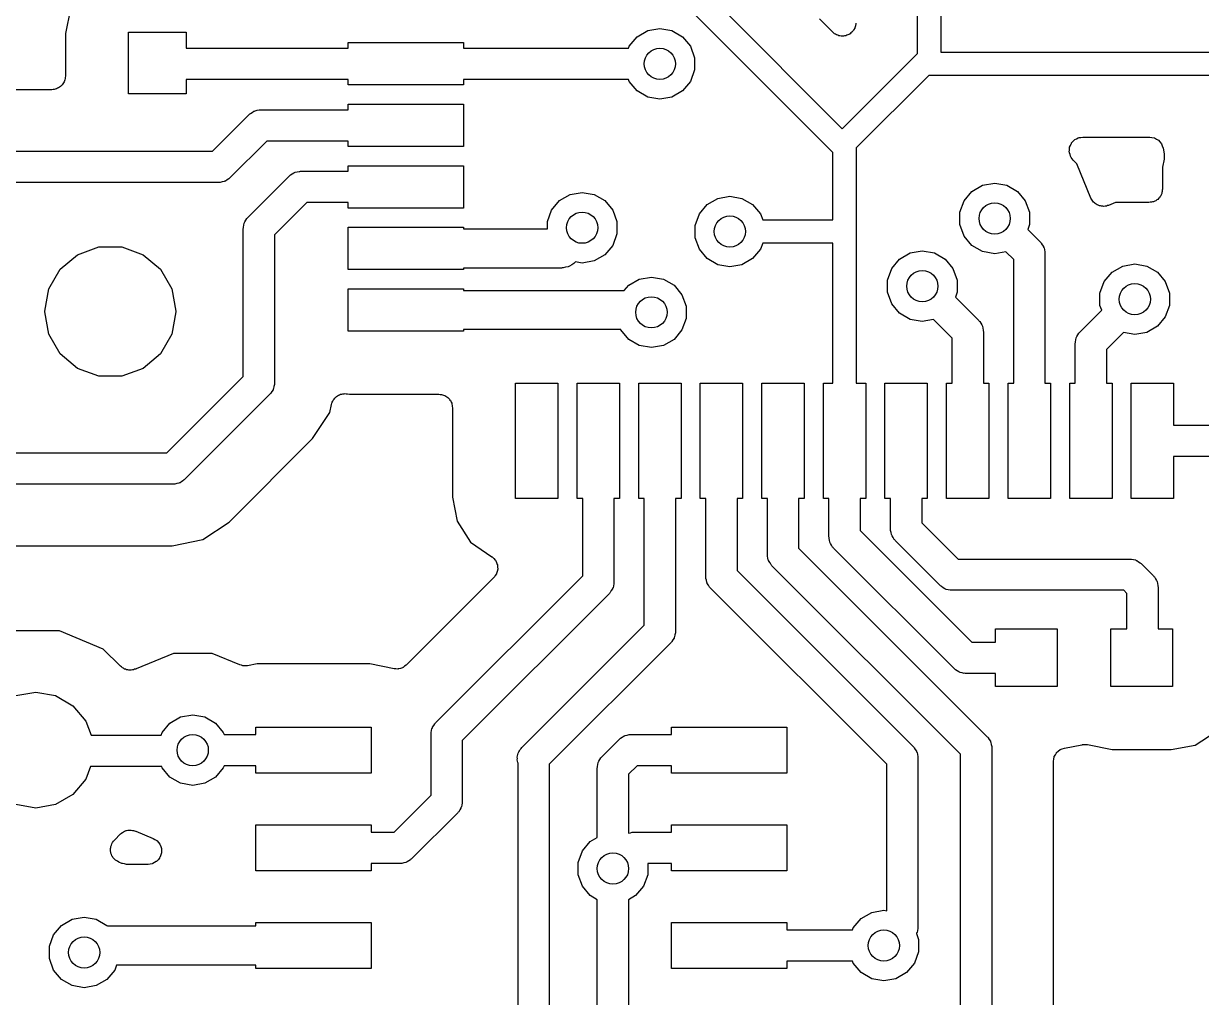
# Model space of a CAD drawing. Extents: x 91.8 to 190.7, y -114.3 to -59.5.
# Drawn here: x 127.39 to 142.7, y -103.25 to -90.6 of the extents above; entities that cross this region are included whole.
import ezdxf

# ---------------------------------------------------------------- set-up
doc = ezdxf.new("R2010")
doc.units = 0
doc.header["$MEASUREMENT"] = 0
doc.layers.add('BLACK', color=7, linetype='CONTINUOUS')

msp = doc.modelspace()

# ---------------------------------------------------------------- linework, layer by layer
at = {"layer": 'Black'}
for p, q in [((139.008, -90.9869), (139.008, -89.5031)), ((139.312, -89.44), (139.312, -90.9676)), ((128.001, -90.407), (127.936, -90.7276)), ((136.451, -90.385), (138.03, -91.9645)), ((137.908, -92.2731), (136.107, -90.4724)), ((137.906, -90.709), (137.734, -90.537)), ((138.207, -90.5981), (138.201, -90.6202)), ((138.206, -90.5904), (138.207, -90.5981)), ((127.936, -90.7276), (127.936, -91.2813)), ((128.755, -91.51), (128.755, -90.71)), ((128.755, -90.71), (129.505, -90.71)), ((129.505, -90.71), (129.505, -90.9168)), ((135.365, -90.7684), (135.503, -90.6887)), ((135.503, -90.6887), (135.66, -90.6611)), ((135.66, -90.6611), (135.817, -90.6887)), ((135.817, -90.6887), (135.955, -90.7684)), ((137.918, -90.7178), (137.906, -90.709)), ((137.929, -90.7287), (137.918, -90.7178)), ((137.943, -90.7352), (137.929, -90.7287)), ((137.956, -90.744), (137.943, -90.7352)), ((137.971, -90.7479), (137.956, -90.744)), ((137.985, -90.7544), (137.971, -90.7479)), ((138.089, -90.7479), (138.075, -90.7544)), ((138.104, -90.744), (138.089, -90.7479)), ((138.114, -90.7368), (138.104, -90.744)), ((138.12, -90.7348), (138.114, -90.7368)), ((138.123, -90.7324), (138.12, -90.7348)), ((138.131, -90.7287), (138.123, -90.7324)), ((138.142, -90.7178), (138.131, -90.7287)), ((138.154, -90.709), (138.142, -90.7178)), ((138.156, -90.7069), (138.154, -90.709)), ((138.161, -90.7006), (138.156, -90.7069)), ((138.167, -90.6956), (138.161, -90.7006)), ((138.17, -90.6889), (138.167, -90.6956)), ((138.174, -90.6856), (138.17, -90.6889)), ((138.179, -90.6743), (138.174, -90.6856)), ((138.191, -90.657), (138.179, -90.6743)), ((138.193, -90.6495), (138.191, -90.657)), ((138.197, -90.6428), (138.193, -90.6495)), ((138.199, -90.6314), (138.197, -90.6428)), ((138.2, -90.6303), (138.199, -90.6314)), ((138.201, -90.6202), (138.2, -90.627)), ((138.2, -90.627), (138.2, -90.6303)), ((131.61, -90.9168), (131.61, -90.845)), ((131.61, -90.845), (133.11, -90.845)), ((133.11, -90.845), (133.11, -90.9168)), ((135.253, -90.9168), (135.263, -90.8905)), ((135.263, -90.8905), (135.365, -90.7684)), ((135.955, -90.7684), (136.057, -90.8905)), ((136.057, -90.8905), (136.112, -91.0403)), ((138, -90.7558), (137.985, -90.7544)), ((138.015, -90.7597), (138, -90.7558)), ((138.03, -90.7584), (138.015, -90.7597)), ((138.045, -90.7597), (138.03, -90.7584)), ((138.06, -90.7558), (138.045, -90.7597)), ((138.062, -90.7556), (138.06, -90.7558)), ((138.063, -90.7556), (138.062, -90.7556)), ((138.075, -90.7544), (138.063, -90.7555)), ((138.063, -90.7555), (138.063, -90.7556)), ((129.505, -90.9168), (131.61, -90.9168)), ((133.11, -90.9168), (135.253, -90.9168)), ((136.112, -91.0403), (136.112, -91.1997)), ((138.03, -91.9645), (139.008, -90.9869)), ((139.312, -90.9676), (143.01, -90.9676)), ((136.112, -91.1997), (136.057, -91.3495)), ((127.918, -91.3546), (127.912, -91.3691)), ((127.925, -91.3413), (127.918, -91.3546)), ((127.928, -91.3262), (127.925, -91.3413)), ((127.933, -91.3118), (127.928, -91.3262)), ((127.936, -91.2813), (127.933, -91.2964)), ((127.933, -91.2964), (127.933, -91.3118)), ((131.61, -91.3232), (129.505, -91.3232)), ((129.505, -91.3232), (129.505, -91.51)), ((131.61, -91.395), (131.61, -91.3232)), ((135.253, -91.3232), (133.11, -91.3232)), ((133.11, -91.3232), (133.11, -91.395)), ((135.263, -91.3495), (135.253, -91.3232)), ((135.365, -91.4716), (135.263, -91.3495)), ((136.057, -91.3495), (135.955, -91.4716)), ((139.154, -91.2714), (138.212, -92.2131)), ((139.16, -91.2724), (139.154, -91.2714)), ((143.01, -91.2724), (139.16, -91.2724)), ((127.76, -91.4568), (125.987, -91.4568)), ((127.776, -91.4541), (127.76, -91.4568)), ((127.791, -91.4541), (127.776, -91.4541)), ((127.805, -91.4489), (127.791, -91.4541)), ((127.82, -91.4462), (127.805, -91.4489)), ((127.834, -91.4385), (127.82, -91.4462)), ((127.848, -91.4333), (127.834, -91.4385)), ((127.86, -91.4234), (127.848, -91.4333)), ((127.873, -91.4157), (127.86, -91.4234)), ((127.883, -91.404), (127.873, -91.4157)), ((127.895, -91.3941), (127.883, -91.404)), ((127.903, -91.3808), (127.895, -91.3941)), ((127.912, -91.3691), (127.903, -91.3808)), ((129.505, -91.51), (128.755, -91.51)), ((133.11, -91.395), (131.61, -91.395)), ((135.503, -91.5513), (135.365, -91.4716)), ((135.955, -91.4716), (135.817, -91.5513)), ((131.61, -91.7168), (131.61, -91.645)), ((131.61, -91.645), (133.11, -91.645)), ((133.11, -91.645), (133.11, -92.195)), ((135.66, -91.5789), (135.503, -91.5513)), ((135.817, -91.5513), (135.66, -91.5789)), ((129.846, -92.2568), (130.326, -91.7763)), ((130.326, -91.7763), (130.334, -91.7712)), ((130.334, -91.7712), (130.339, -91.7643)), ((130.339, -91.7643), (130.362, -91.7511)), ((130.362, -91.7511), (130.384, -91.7358)), ((130.384, -91.7358), (130.393, -91.7335)), ((130.393, -91.7335), (130.401, -91.7291)), ((130.401, -91.7291), (130.427, -91.7244)), ((130.427, -91.7244), (130.452, -91.7176)), ((130.452, -91.7176), (130.461, -91.7184)), ((130.461, -91.7184), (130.47, -91.7168)), ((130.47, -91.7168), (131.61, -91.7168)), ((130.554, -92.1232), (130.074, -92.6037)), ((131.61, -92.1232), (130.554, -92.1232)), ((131.61, -92.195), (131.61, -92.1232)), ((141.026, -92.131), (141.041, -92.1135)), ((141.041, -92.1135), (141.048, -92.1096)), ((141.048, -92.1096), (141.053, -92.1041)), ((141.053, -92.1041), (141.074, -92.0944)), ((141.074, -92.0944), (141.094, -92.083)), ((141.094, -92.083), (141.101, -92.0816)), ((141.101, -92.0816), (141.109, -92.0783)), ((141.109, -92.0783), (141.131, -92.0764)), ((141.131, -92.0764), (141.154, -92.0724)), ((141.154, -92.0724), (142.025, -92.0724)), ((142.025, -92.0724), (142.054, -92.0775)), ((142.054, -92.0775), (142.083, -92.0823)), ((142.083, -92.0823), (142.084, -92.0828)), ((142.084, -92.0828), (142.085, -92.083)), ((142.085, -92.083), (142.111, -92.0977)), ((142.111, -92.0977), (142.137, -92.1122)), ((142.137, -92.1122), (142.137, -92.1129)), ((142.137, -92.1129), (142.138, -92.1135)), ((142.138, -92.1135), (142.157, -92.136)), ((124.14, -92.2568), (129.846, -92.2568)), ((133.11, -92.195), (131.61, -92.195)), ((137.908, -93.1476), (137.908, -92.2731)), ((138.212, -92.2131), (138.212, -93.3)), ((140.979, -92.263), (140.981, -92.2403)), ((140.981, -92.2706), (140.979, -92.263)), ((140.981, -92.2174), (140.984, -92.2101)), ((140.981, -92.2403), (140.981, -92.2174)), ((140.981, -92.2784), (140.981, -92.2706)), ((140.989, -92.2999), (140.981, -92.2784)), ((140.984, -92.2023), (140.994, -92.1816)), ((140.984, -92.2101), (140.984, -92.2023)), ((140.994, -92.1816), (141.002, -92.1602)), ((141.002, -92.1602), (141.007, -92.1542)), ((141.007, -92.1542), (141.01, -92.1471)), ((141.01, -92.1471), (141.026, -92.131)), ((142.157, -92.136), (142.176, -92.1584)), ((142.176, -92.1584), (142.177, -92.1594)), ((142.177, -92.1594), (142.177, -92.1602)), ((142.177, -92.1602), (142.187, -92.1879)), ((142.187, -92.1879), (142.198, -92.2154)), ((142.198, -92.2154), (142.212, -92.2921)), ((140.995, -92.3219), (140.989, -92.2999)), ((140.999, -92.3283), (140.995, -92.3219)), ((141.002, -92.3357), (140.999, -92.3283)), ((141.017, -92.3532), (141.002, -92.3357)), ((141.03, -92.3719), (141.017, -92.3532)), ((141.076, -92.4188), (141.03, -92.3719)), ((141.261, -92.865), (141.076, -92.4188)), ((142.212, -92.3594), (142.191, -92.4626)), ((142.212, -92.2921), (142.212, -92.2954)), ((142.212, -92.2954), (142.213, -92.2985)), ((142.213, -92.3531), (142.212, -92.3562)), ((142.212, -92.3562), (142.212, -92.3594)), ((142.213, -92.2985), (142.213, -92.3258)), ((142.213, -92.3258), (142.213, -92.3531)), ((130.306, -93.1163), (130.846, -92.5763)), ((130.846, -92.5763), (130.854, -92.5712)), ((130.854, -92.5712), (130.859, -92.5643)), ((130.859, -92.5643), (130.882, -92.5511)), ((130.882, -92.5511), (130.904, -92.5358)), ((130.904, -92.5358), (130.913, -92.5335)), ((130.913, -92.5335), (130.921, -92.5291)), ((130.921, -92.5291), (130.947, -92.5244)), ((130.947, -92.5244), (130.972, -92.5176)), ((130.972, -92.5176), (130.981, -92.5184)), ((130.981, -92.5184), (130.99, -92.5168)), ((130.99, -92.5168), (131.61, -92.5168)), ((131.61, -92.5168), (131.61, -92.445)), ((131.61, -92.445), (133.11, -92.445)), ((133.11, -92.445), (133.11, -92.995)), ((142.191, -92.4626), (142.191, -92.7475)), ((129.93, -92.6632), (124.224, -92.6632)), ((129.939, -92.6616), (129.93, -92.6632)), ((129.948, -92.6624), (129.939, -92.6616)), ((129.973, -92.6556), (129.948, -92.6624)), ((129.999, -92.6509), (129.973, -92.6556)), ((130.007, -92.6465), (129.999, -92.6509)), ((130.016, -92.6442), (130.007, -92.6465)), ((130.038, -92.6289), (130.016, -92.6442)), ((130.061, -92.6157), (130.038, -92.6289)), ((130.066, -92.6088), (130.061, -92.6157)), ((130.074, -92.6037), (130.066, -92.6088)), ((139.715, -92.7784), (139.853, -92.6987)), ((139.853, -92.6987), (140.01, -92.6711)), ((140.01, -92.6711), (140.167, -92.6987)), ((140.167, -92.6987), (140.305, -92.7784)), ((134.355, -92.8984), (134.493, -92.8187)), ((134.493, -92.8187), (134.65, -92.7911)), ((134.65, -92.7911), (134.807, -92.8187)), ((134.807, -92.8187), (134.945, -92.8984)), ((136.275, -92.9484), (136.413, -92.8687)), ((136.413, -92.8687), (136.57, -92.8411)), ((136.57, -92.8411), (136.727, -92.8687)), ((136.727, -92.8687), (136.865, -92.9484)), ((139.613, -92.9005), (139.715, -92.7784)), ((140.305, -92.7784), (140.407, -92.9005)), ((141.269, -92.878), (141.261, -92.865)), ((141.275, -92.8922), (141.269, -92.878)), ((141.285, -92.9035), (141.275, -92.8922)), ((142.115, -92.8896), (142.103, -92.8994)), ((142.128, -92.882), (142.115, -92.8896)), ((142.138, -92.8702), (142.128, -92.882)), ((142.15, -92.8603), (142.138, -92.8702)), ((142.157, -92.847), (142.15, -92.8603)), ((142.167, -92.8353), (142.157, -92.847)), ((142.173, -92.8209), (142.167, -92.8353)), ((142.18, -92.8075), (142.173, -92.8209)), ((142.183, -92.7924), (142.18, -92.8075)), ((142.188, -92.7781), (142.183, -92.7924)), ((142.191, -92.7475), (142.188, -92.7627)), ((142.188, -92.7627), (142.188, -92.7781)), ((131.074, -92.9232), (130.653, -93.3442)), ((131.61, -92.9232), (131.074, -92.9232)), ((131.61, -92.995), (131.61, -92.9232)), ((133.11, -92.995), (131.61, -92.995)), ((134.198, -93.1703), (134.253, -93.0205)), ((134.253, -93.0205), (134.355, -92.8984)), ((134.945, -92.8984), (135.047, -93.0205)), ((135.047, -93.0205), (135.102, -93.1703)), ((136.173, -93.0705), (136.275, -92.9484)), ((136.865, -92.9484), (136.967, -93.0705)), ((139.558, -93.0503), (139.613, -92.9005)), ((140.407, -92.9005), (140.462, -93.0503)), ((141.294, -92.9164), (141.285, -92.9035)), ((141.306, -92.9258), (141.294, -92.9164)), ((141.316, -92.9371), (141.306, -92.9258)), ((141.33, -92.9442), (141.316, -92.9371)), ((141.342, -92.9536), (141.33, -92.9442)), ((141.356, -92.9582), (141.342, -92.9536)), ((141.37, -92.9653), (141.356, -92.9582)), ((141.385, -92.9673), (141.37, -92.9653)), ((141.4, -92.972), (141.385, -92.9673)), ((141.415, -92.9713), (141.4, -92.972)), ((141.43, -92.9733), (141.415, -92.9713)), ((141.445, -92.97), (141.43, -92.9733)), ((141.461, -92.9694), (141.445, -92.97)), ((141.475, -92.9635), (141.461, -92.9694)), ((141.49, -92.9602), (141.475, -92.9635)), ((141.581, -92.9226), (141.49, -92.9602)), ((142.015, -92.923), (141.581, -92.9226)), ((142.03, -92.9203), (142.015, -92.923)), ((142.046, -92.9203), (142.03, -92.9203)), ((142.06, -92.9151), (142.046, -92.9203)), ((142.075, -92.9124), (142.06, -92.9151)), ((142.089, -92.9047), (142.075, -92.9124)), ((142.103, -92.8994), (142.089, -92.9047)), ((130.254, -93.2167), (130.259, -93.1905)), ((130.259, -93.1905), (130.264, -93.1828)), ((130.264, -93.1828), (130.266, -93.1741)), ((130.266, -93.1741), (130.281, -93.1524)), ((130.281, -93.1524), (130.294, -93.1294)), ((130.294, -93.1294), (130.301, -93.1236)), ((130.301, -93.1236), (130.306, -93.1163)), ((134.198, -93.266), (134.198, -93.1703)), ((135.102, -93.1703), (135.102, -93.3297)), ((136.118, -93.2203), (136.173, -93.0705)), ((136.967, -93.0705), (136.996, -93.1476)), ((136.996, -93.1476), (137.908, -93.1476)), ((139.558, -93.2097), (139.558, -93.0503)), ((140.462, -93.0503), (140.462, -93.2097)), ((130.247, -93.26), (130.248, -93.2512)), ((130.247, -95.1858), (130.247, -93.26)), ((130.248, -93.2423), (130.254, -93.2167)), ((130.248, -93.2512), (130.248, -93.2423)), ((130.653, -93.3442), (130.653, -95.27)), ((131.61, -93.795), (131.61, -93.245)), ((131.61, -93.245), (133.11, -93.245)), ((133.11, -93.245), (133.11, -93.266)), ((133.11, -93.266), (134.198, -93.266)), ((135.102, -93.3297), (135.047, -93.4795)), ((136.118, -93.3797), (136.118, -93.2203)), ((138.212, -93.3), (138.212, -95.27)), ((139.613, -93.3595), (139.558, -93.2097)), ((140.462, -93.2097), (140.439, -93.2719)), ((140.439, -93.2719), (140.604, -93.4363)), ((128.095, -93.6006), (128.372, -93.4997)), ((128.372, -93.4997), (128.668, -93.4997)), ((128.668, -93.4997), (128.945, -93.6006)), ((135.047, -93.4795), (134.945, -93.6016)), ((136.173, -93.5295), (136.118, -93.3797)), ((136.996, -93.4524), (136.967, -93.5295)), ((137.908, -93.4524), (136.996, -93.4524)), ((137.908, -95.27), (137.908, -93.4524)), ((139.715, -93.4816), (139.613, -93.3595)), ((139.853, -93.5613), (139.715, -93.4816)), ((140.604, -93.4363), (140.609, -93.4436)), ((140.609, -93.4436), (140.616, -93.4494)), ((140.616, -93.4494), (140.629, -93.4724)), ((140.629, -93.4724), (140.644, -93.4941)), ((140.644, -93.4941), (140.646, -93.5028)), ((140.646, -93.5028), (140.651, -93.5105)), ((127.869, -93.7904), (128.095, -93.6006)), ((128.945, -93.6006), (129.171, -93.7904)), ((134.945, -93.6016), (134.807, -93.6813)), ((136.275, -93.6516), (136.173, -93.5295)), ((136.413, -93.7313), (136.275, -93.6516)), ((136.865, -93.6516), (136.727, -93.7313)), ((136.967, -93.5295), (136.865, -93.6516)), ((138.673, -93.7805), (138.775, -93.6584)), ((138.775, -93.6584), (138.913, -93.5787)), ((138.913, -93.5787), (139.07, -93.5511)), ((139.07, -93.5511), (139.227, -93.5787)), ((139.227, -93.5787), (139.365, -93.6584)), ((139.365, -93.6584), (139.467, -93.7805)), ((140.01, -93.5889), (139.853, -93.5613)), ((140.156, -93.5632), (140.01, -93.5889)), ((140.257, -93.6642), (140.156, -93.5632)), ((140.651, -93.5105), (140.656, -93.5367)), ((140.656, -93.5367), (140.662, -93.5623)), ((140.662, -93.5623), (140.662, -93.5712)), ((140.662, -93.5712), (140.663, -93.58)), ((140.663, -93.58), (140.663, -95.27)), ((127.721, -94.046), (127.869, -93.7904)), ((129.171, -93.7904), (129.319, -94.046)), ((133.11, -93.795), (131.61, -93.795)), ((134.38, -93.774), (133.11, -93.774)), ((133.11, -93.774), (133.11, -93.795)), ((134.391, -93.7721), (134.38, -93.774)), ((134.402, -93.773), (134.391, -93.7721)), ((134.434, -93.7644), (134.402, -93.773)), ((134.467, -93.7587), (134.434, -93.7644)), ((134.477, -93.7531), (134.467, -93.7587)), ((134.487, -93.7502), (134.477, -93.7531)), ((134.515, -93.7312), (134.487, -93.7502)), ((134.543, -93.7146), (134.515, -93.7312)), ((134.55, -93.706), (134.543, -93.7146)), ((134.56, -93.6996), (134.55, -93.706)), ((134.565, -93.694), (134.56, -93.6996)), ((134.65, -93.7089), (134.565, -93.694)), ((134.807, -93.6813), (134.65, -93.7089)), ((136.57, -93.7589), (136.413, -93.7313)), ((136.727, -93.7313), (136.57, -93.7589)), ((138.618, -93.9303), (138.673, -93.7805)), ((139.467, -93.7805), (139.522, -93.9303)), ((140.257, -95.27), (140.257, -93.6642)), ((141.535, -93.8284), (141.673, -93.7487)), ((141.673, -93.7487), (141.83, -93.7211)), ((141.83, -93.7211), (141.987, -93.7487)), ((141.987, -93.7487), (142.125, -93.8284)), ((135.255, -93.9984), (135.393, -93.9187)), ((135.393, -93.9187), (135.55, -93.8911)), ((135.55, -93.8911), (135.707, -93.9187)), ((135.707, -93.9187), (135.845, -93.9984)), ((138.618, -94.0897), (138.618, -93.9303)), ((139.522, -93.9303), (139.522, -94.0897)), ((141.378, -94.1003), (141.433, -93.9505)), ((141.433, -93.9505), (141.535, -93.8284)), ((142.125, -93.8284), (142.227, -93.9505)), ((142.227, -93.9505), (142.282, -94.1003)), ((127.67, -94.3368), (127.721, -94.046)), ((129.319, -94.046), (129.37, -94.3368)), ((131.61, -94.595), (131.61, -94.045)), ((131.61, -94.045), (133.11, -94.045)), ((133.11, -94.045), (133.11, -94.066)), ((133.11, -94.066), (135.198, -94.066)), ((135.198, -94.066), (135.255, -93.9984)), ((135.845, -93.9984), (135.947, -94.1205)), ((138.673, -94.2395), (138.618, -94.0897)), ((139.522, -94.0897), (139.499, -94.1519)), ((141.378, -94.2597), (141.378, -94.1003)), ((142.282, -94.1003), (142.282, -94.2597)), ((135.947, -94.1205), (136.002, -94.2703)), ((136.002, -94.2703), (136.002, -94.4297)), ((138.775, -94.3616), (138.673, -94.2395)), ((139.499, -94.1519), (139.804, -94.4563)), ((141.401, -94.3219), (141.378, -94.2597)), ((142.282, -94.2597), (142.227, -94.4095)), ((127.67, -94.3432), (127.67, -94.3368)), ((127.721, -94.634), (127.67, -94.3432)), ((129.37, -94.3432), (129.319, -94.634)), ((129.37, -94.3368), (129.37, -94.3432)), ((138.913, -94.4413), (138.775, -94.3616)), ((141.116, -94.6063), (141.401, -94.3219)), ((142.227, -94.4095), (142.125, -94.5316)), ((135.151, -94.574), (133.11, -94.574)), ((133.11, -94.574), (133.11, -94.595)), ((135.153, -94.5795), (135.151, -94.574)), ((136.002, -94.4297), (135.947, -94.5795)), ((139.07, -94.4689), (138.913, -94.4413)), ((139.216, -94.4432), (139.07, -94.4689)), ((139.457, -94.6842), (139.216, -94.4432)), ((139.804, -94.4563), (139.809, -94.4636)), ((139.809, -94.4636), (139.816, -94.4694)), ((139.816, -94.4694), (139.829, -94.4924)), ((139.829, -94.4924), (139.844, -94.5141)), ((139.844, -94.5141), (139.846, -94.5228)), ((139.846, -94.5228), (139.851, -94.5305)), ((139.851, -94.5305), (139.856, -94.5567)), ((139.856, -94.5567), (139.862, -94.5823)), ((142.125, -94.5316), (141.987, -94.6113)), ((127.869, -94.8896), (127.721, -94.634)), ((129.319, -94.634), (129.171, -94.8896)), ((133.11, -94.595), (131.61, -94.595)), ((135.255, -94.7016), (135.153, -94.5795)), ((135.393, -94.7813), (135.255, -94.7016)), ((135.845, -94.7016), (135.707, -94.7813)), ((135.947, -94.5795), (135.845, -94.7016)), ((139.457, -95.27), (139.457, -94.6842)), ((139.862, -94.5823), (139.862, -94.5912)), ((139.862, -94.5912), (139.863, -94.6)), ((139.863, -94.6), (139.863, -95.27)), ((141.058, -94.7323), (141.064, -94.7067)), ((141.064, -94.7067), (141.069, -94.6805)), ((141.069, -94.6805), (141.074, -94.6728)), ((141.074, -94.6728), (141.076, -94.6641)), ((141.076, -94.6641), (141.091, -94.6424)), ((141.091, -94.6424), (141.104, -94.6194)), ((141.104, -94.6194), (141.111, -94.6136)), ((141.111, -94.6136), (141.116, -94.6063)), ((141.684, -94.6132), (141.463, -94.8342)), ((141.83, -94.6389), (141.684, -94.6132)), ((141.987, -94.6113), (141.83, -94.6389)), ((135.55, -94.8089), (135.393, -94.7813)), ((135.707, -94.7813), (135.55, -94.8089)), ((141.057, -94.75), (141.058, -94.7412)), ((141.057, -95.27), (141.057, -94.75)), ((141.058, -94.7412), (141.058, -94.7323)), ((141.463, -94.8342), (141.463, -95.27)), ((128.095, -95.0794), (127.869, -94.8896)), ((129.171, -94.8896), (128.945, -95.0794)), ((128.372, -95.1803), (128.095, -95.0794)), ((128.668, -95.1803), (128.372, -95.1803)), ((128.945, -95.0794), (128.668, -95.1803)), ((129.256, -96.1768), (130.247, -95.1858)), ((130.641, -95.3395), (130.636, -95.3472)), ((130.646, -95.3133), (130.641, -95.3395)), ((130.652, -95.2877), (130.646, -95.3133)), ((130.653, -95.27), (130.652, -95.2788)), ((130.652, -95.2788), (130.652, -95.2877)), ((133.785, -96.77), (133.785, -95.27)), ((133.785, -95.27), (134.335, -95.27)), ((134.335, -95.27), (134.335, -96.77)), ((134.585, -96.77), (134.585, -95.27)), ((134.585, -95.27), (135.135, -95.27)), ((135.135, -95.27), (135.135, -96.77)), ((135.385, -96.77), (135.385, -95.27)), ((135.385, -95.27), (135.935, -95.27)), ((135.935, -95.27), (135.935, -96.77)), ((136.185, -96.77), (136.185, -95.27)), ((136.185, -95.27), (136.735, -95.27)), ((136.735, -95.27), (136.735, -96.77)), ((136.985, -96.77), (136.985, -95.27)), ((136.985, -95.27), (137.535, -95.27)), ((137.535, -95.27), (137.535, -96.77)), ((137.785, -96.77), (137.785, -95.27)), ((137.785, -95.27), (137.908, -95.27)), ((138.212, -95.27), (138.335, -95.27)), ((138.335, -95.27), (138.335, -96.77)), ((138.585, -96.77), (138.585, -95.27)), ((138.585, -95.27), (139.135, -95.27)), ((139.135, -95.27), (139.135, -96.77)), ((139.385, -96.77), (139.385, -95.27)), ((139.385, -95.27), (139.457, -95.27)), ((139.863, -95.27), (139.935, -95.27)), ((139.935, -95.27), (139.935, -96.77)), ((140.185, -96.77), (140.185, -95.27)), ((140.185, -95.27), (140.257, -95.27)), ((140.663, -95.27), (140.735, -95.27)), ((140.735, -95.27), (140.735, -96.77)), ((140.985, -96.77), (140.985, -95.27)), ((140.985, -95.27), (141.057, -95.27)), ((141.463, -95.27), (141.535, -95.27)), ((141.535, -95.27), (141.535, -96.77)), ((141.785, -96.77), (141.785, -95.27)), ((141.785, -95.27), (142.335, -95.27)), ((142.335, -95.27), (142.335, -95.8168)), ((130.594, -95.4137), (129.484, -96.5237)), ((130.599, -95.4064), (130.594, -95.4137)), ((130.606, -95.4006), (130.599, -95.4064)), ((130.619, -95.3776), (130.606, -95.4006)), ((130.634, -95.3559), (130.619, -95.3776)), ((130.636, -95.3472), (130.634, -95.3559)), ((131.411, -95.5039), (131.417, -95.4898)), ((131.417, -95.4898), (131.427, -95.4781)), ((131.427, -95.4781), (131.435, -95.4647)), ((131.435, -95.4647), (131.447, -95.4553)), ((131.447, -95.4553), (131.457, -95.444)), ((131.457, -95.444), (131.471, -95.4365)), ((131.471, -95.4365), (131.483, -95.4267)), ((131.483, -95.4267), (131.497, -95.4219)), ((131.497, -95.4219), (131.51, -95.4147)), ((131.51, -95.4147), (131.526, -95.4123)), ((131.526, -95.4123), (131.541, -95.4073)), ((131.541, -95.4073), (131.556, -95.4077)), ((131.556, -95.4077), (131.571, -95.4054)), ((131.571, -95.4054), (131.586, -95.4085)), ((131.586, -95.4085), (131.602, -95.4089)), ((131.602, -95.4089), (131.628, -95.4141)), ((131.628, -95.4141), (132.79, -95.4141)), ((132.79, -95.4141), (132.806, -95.4168)), ((132.806, -95.4168), (132.821, -95.4168)), ((132.821, -95.4168), (132.835, -95.422)), ((132.835, -95.422), (132.85, -95.4247)), ((132.85, -95.4247), (132.864, -95.4324)), ((132.864, -95.4324), (132.878, -95.4376)), ((132.878, -95.4376), (132.89, -95.4475)), ((132.89, -95.4475), (132.903, -95.4552)), ((132.903, -95.4552), (132.913, -95.4669)), ((132.913, -95.4669), (132.925, -95.4768)), ((132.925, -95.4768), (132.933, -95.4901)), ((132.933, -95.4901), (132.942, -95.5019)), ((131.374, -95.6526), (131.395, -95.5466)), ((131.395, -95.5466), (131.4, -95.532)), ((131.4, -95.532), (131.404, -95.5167)), ((131.404, -95.5167), (131.411, -95.5039)), ((132.942, -95.5019), (132.948, -95.5163)), ((132.948, -95.5163), (132.955, -95.5296)), ((132.955, -95.5296), (132.958, -95.5447)), ((132.958, -95.5447), (132.963, -95.5591)), ((132.963, -95.5591), (132.963, -95.5745)), ((132.963, -95.5745), (132.966, -95.5896)), ((132.966, -95.5896), (132.966, -96.7536)), ((131.147, -95.9916), (131.374, -95.6526)), ((142.335, -95.8168), (143.46, -95.8168)), ((130.062, -97.0771), (131.147, -95.9916)), ((126.644, -96.1768), (129.256, -96.1768)), ((143.376, -96.2232), (142.335, -96.2232)), ((142.335, -96.2232), (142.335, -96.77)), ((129.417, -96.5665), (129.409, -96.5709)), ((129.426, -96.5642), (129.417, -96.5665)), ((129.448, -96.5489), (129.426, -96.5642)), ((129.471, -96.5357), (129.448, -96.5489)), ((129.476, -96.5288), (129.471, -96.5357)), ((129.484, -96.5237), (129.476, -96.5288)), ((129.34, -96.5832), (126.56, -96.5832)), ((129.349, -96.5816), (129.34, -96.5832)), ((129.358, -96.5824), (129.349, -96.5816)), ((129.383, -96.5756), (129.358, -96.5824)), ((129.409, -96.5709), (129.383, -96.5756)), ((132.966, -96.7536), (133.025, -97.0654)), ((134.335, -96.77), (133.785, -96.77)), ((134.657, -96.77), (134.585, -96.77)), ((134.657, -97.7758), (134.657, -96.77)), ((135.135, -96.77), (135.063, -96.77)), ((135.063, -96.77), (135.063, -97.86)), ((135.457, -96.77), (135.385, -96.77)), ((135.457, -98.4158), (135.457, -96.77)), ((135.935, -96.77), (135.863, -96.77)), ((135.863, -96.77), (135.863, -98.5)), ((136.257, -96.77), (136.185, -96.77)), ((136.257, -97.79), (136.257, -96.77)), ((136.735, -96.77), (136.663, -96.77)), ((136.663, -96.77), (136.663, -97.7058)), ((137.057, -96.77), (136.985, -96.77)), ((137.057, -97.5), (137.057, -96.77)), ((137.535, -96.77), (137.463, -96.77)), ((137.463, -96.77), (137.463, -97.4158)), ((137.857, -96.77), (137.785, -96.77)), ((137.857, -97.27), (137.857, -96.77)), ((138.335, -96.77), (138.263, -96.77)), ((138.263, -96.77), (138.263, -97.1858)), ((138.657, -96.77), (138.585, -96.77)), ((138.657, -97.17), (138.657, -96.77)), ((139.135, -96.77), (139.063, -96.77)), ((139.063, -96.77), (139.063, -97.0858)), ((139.935, -96.77), (139.385, -96.77)), ((140.735, -96.77), (140.185, -96.77)), ((141.535, -96.77), (140.985, -96.77)), ((142.335, -96.77), (141.785, -96.77)), ((129.723, -97.3037), (130.062, -97.0771)), ((133.025, -97.0654), (133.2, -97.3387)), ((138.658, -97.1788), (138.657, -97.17)), ((138.658, -97.1877), (138.658, -97.1788)), ((139.063, -97.0858), (139.534, -97.5568)), ((129.323, -97.3832), (129.723, -97.3037)), ((137.858, -97.2788), (137.857, -97.27)), ((137.858, -97.2877), (137.858, -97.2788)), ((137.864, -97.3133), (137.858, -97.2877)), ((137.869, -97.3395), (137.864, -97.3133)), ((138.263, -97.1858), (139.714, -98.6368)), ((138.664, -97.2133), (138.658, -97.1877)), ((138.669, -97.2395), (138.664, -97.2133)), ((138.674, -97.2472), (138.669, -97.2395)), ((138.676, -97.2559), (138.674, -97.2472)), ((138.691, -97.2776), (138.676, -97.2559)), ((138.704, -97.3006), (138.691, -97.2776)), ((138.711, -97.3064), (138.704, -97.3006)), ((138.716, -97.3137), (138.711, -97.3064)), ((139.306, -97.9037), (138.716, -97.3137)), ((127.213, -97.3832), (129.323, -97.3832)), ((133.2, -97.3387), (133.478, -97.5287)), ((137.463, -97.4158), (139.914, -99.8663)), ((137.874, -97.3472), (137.869, -97.3395)), ((137.876, -97.3559), (137.874, -97.3472)), ((137.891, -97.3776), (137.876, -97.3559)), ((137.904, -97.4006), (137.891, -97.3776)), ((137.911, -97.4064), (137.904, -97.4006)), ((137.916, -97.4137), (137.911, -97.4064)), ((139.486, -98.9837), (137.916, -97.4137)), ((133.478, -97.5287), (133.479, -97.5294)), ((133.479, -97.5294), (133.48, -97.5298)), ((133.48, -97.5298), (133.501, -97.5507)), ((133.501, -97.5507), (133.522, -97.5713)), ((133.522, -97.5713), (133.523, -97.5722)), ((133.523, -97.5722), (133.523, -97.5729)), ((133.523, -97.5729), (133.536, -97.5996)), ((133.536, -97.5996), (133.548, -97.6262)), ((133.548, -97.6262), (133.549, -97.6272)), ((133.549, -97.6272), (133.549, -97.6282)), ((133.549, -97.6282), (133.552, -97.6575)), ((137.058, -97.5088), (137.057, -97.5)), ((137.058, -97.5177), (137.058, -97.5088)), ((137.064, -97.5433), (137.058, -97.5177)), ((137.069, -97.5695), (137.064, -97.5433)), ((137.074, -97.5772), (137.069, -97.5695)), ((137.076, -97.5859), (137.074, -97.5772)), ((137.091, -97.6076), (137.076, -97.5859)), ((137.104, -97.6306), (137.091, -97.6076)), ((137.111, -97.6364), (137.104, -97.6306)), ((137.116, -97.6437), (137.111, -97.6364)), ((139.534, -97.5568), (141.77, -97.5568)), ((141.77, -97.5568), (141.779, -97.5584)), ((141.779, -97.5584), (141.788, -97.5576)), ((141.788, -97.5576), (141.813, -97.5644)), ((141.813, -97.5644), (141.839, -97.5691)), ((141.839, -97.5691), (141.847, -97.5735)), ((141.847, -97.5735), (141.856, -97.5758)), ((141.856, -97.5758), (141.878, -97.5911)), ((141.878, -97.5911), (141.901, -97.6043)), ((141.901, -97.6043), (141.906, -97.6112)), ((141.906, -97.6112), (141.914, -97.6163)), ((141.914, -97.6163), (142.074, -97.7763)), ((132.746, -99.6863), (134.657, -97.7758)), ((133.522, -97.7719), (133.505, -97.7962)), ((133.539, -97.7477), (133.522, -97.7719)), ((133.547, -97.7173), (133.539, -97.7459)), ((133.539, -97.7459), (133.539, -97.7468)), ((133.539, -97.7468), (133.539, -97.7477)), ((133.554, -97.6889), (133.547, -97.7173)), ((133.552, -97.6575), (133.554, -97.6869)), ((133.554, -97.6869), (133.554, -97.6879)), ((133.554, -97.6879), (133.554, -97.6889)), ((136.258, -97.7988), (136.257, -97.79)), ((136.663, -97.7058), (138.954, -99.9963)), ((139.567, -100.094), (137.116, -97.6437)), ((142.074, -97.7763), (142.079, -97.7836)), ((142.079, -97.7836), (142.086, -97.7894)), ((142.086, -97.7894), (142.099, -97.8124)), ((133.504, -97.7977), (132.365, -98.9365)), ((133.505, -97.7962), (133.504, -97.7968)), ((133.504, -97.7968), (133.504, -97.7977)), ((135.046, -97.9372), (135.044, -97.9459)), ((135.051, -97.9295), (135.046, -97.9372)), ((135.056, -97.9033), (135.051, -97.9295)), ((135.062, -97.8777), (135.056, -97.9033)), ((135.063, -97.86), (135.062, -97.8688)), ((135.062, -97.8688), (135.062, -97.8777)), ((136.258, -97.8077), (136.258, -97.7988)), ((136.264, -97.8333), (136.258, -97.8077)), ((136.269, -97.8595), (136.264, -97.8333)), ((136.274, -97.8672), (136.269, -97.8595)), ((136.276, -97.8759), (136.274, -97.8672)), ((136.291, -97.8976), (136.276, -97.8759)), ((136.304, -97.9206), (136.291, -97.8976)), ((136.311, -97.9264), (136.304, -97.9206)), ((136.316, -97.9337), (136.311, -97.9264)), ((138.607, -100.224), (136.316, -97.9337)), ((139.314, -97.9088), (139.306, -97.9037)), ((139.319, -97.9157), (139.314, -97.9088)), ((139.342, -97.9289), (139.319, -97.9157)), ((139.364, -97.9442), (139.342, -97.9289)), ((139.373, -97.9465), (139.364, -97.9442)), ((142.099, -97.8124), (142.114, -97.8341)), ((142.114, -97.8341), (142.116, -97.8428)), ((142.116, -97.8428), (142.121, -97.8505)), ((142.121, -97.8505), (142.126, -97.8767)), ((142.126, -97.8767), (142.132, -97.9023)), ((142.132, -97.9023), (142.132, -97.9112)), ((142.132, -97.9112), (142.133, -97.92)), ((142.133, -97.92), (142.133, -98.465)), ((135.004, -98.0037), (133.093, -99.9142)), ((135.009, -97.9964), (135.004, -98.0037)), ((135.016, -97.9906), (135.009, -97.9964)), ((135.029, -97.9676), (135.016, -97.9906)), ((135.044, -97.9459), (135.029, -97.9676)), ((139.381, -97.9509), (139.373, -97.9465)), ((139.407, -97.9556), (139.381, -97.9509)), ((139.432, -97.9624), (139.407, -97.9556)), ((139.441, -97.9616), (139.432, -97.9624)), ((139.45, -97.9632), (139.441, -97.9616)), ((141.686, -97.9632), (139.45, -97.9632)), ((141.727, -98.0042), (141.686, -97.9632)), ((141.727, -98.465), (141.727, -98.0042)), ((127.86, -98.4903), (127.243, -98.4897)), ((128.429, -98.7267), (127.86, -98.4903)), ((133.866, -100.006), (135.457, -98.4158)), ((135.856, -98.5433), (135.851, -98.5695)), ((135.862, -98.5177), (135.856, -98.5433)), ((135.863, -98.5), (135.862, -98.5088)), ((135.862, -98.5088), (135.862, -98.5177)), ((140.02, -98.6368), (140.02, -98.465)), ((140.02, -98.465), (140.82, -98.465)), ((140.82, -98.465), (140.82, -99.215)), ((141.52, -99.215), (141.52, -98.465)), ((141.52, -98.465), (141.727, -98.465)), ((142.133, -98.465), (142.32, -98.465)), ((142.32, -98.465), (142.32, -99.215)), ((135.804, -98.6437), (134.223, -100.224)), ((135.809, -98.6364), (135.804, -98.6437)), ((135.816, -98.6306), (135.809, -98.6364)), ((135.829, -98.6076), (135.816, -98.6306)), ((135.844, -98.5859), (135.829, -98.6076)), ((135.846, -98.5772), (135.844, -98.5859)), ((135.851, -98.5695), (135.846, -98.5772)), ((139.714, -98.6368), (140.02, -98.6368)), ((128.653, -98.951), (128.429, -98.7267)), ((129.341, -98.7826), (128.855, -98.9833)), ((129.841, -98.783), (129.341, -98.7826)), ((130.204, -98.9336), (129.841, -98.783)), ((128.666, -98.9598), (128.653, -98.951)), ((128.676, -98.9707), (128.666, -98.9598)), ((128.69, -98.9772), (128.676, -98.9707)), ((128.703, -98.986), (128.69, -98.9772)), ((128.718, -98.99), (128.703, -98.986)), ((128.732, -98.9965), (128.718, -98.99)), ((128.747, -98.9978), (128.732, -98.9965)), ((128.762, -99.0018), (128.747, -98.9978)), ((128.777, -99.0005), (128.762, -99.0018)), ((128.792, -99.0018), (128.777, -99.0005)), ((128.807, -98.9979), (128.792, -99.0018)), ((128.822, -98.9966), (128.807, -98.9979)), ((128.836, -98.9901), (128.822, -98.9966)), ((128.851, -98.9861), (128.836, -98.9901)), ((128.855, -98.9833), (128.851, -98.9861)), ((130.224, -98.938), (130.204, -98.9336)), ((130.243, -98.9447), (130.224, -98.938)), ((130.253, -98.9446), (130.243, -98.9447)), ((130.263, -98.9468), (130.253, -98.9446)), ((130.283, -98.9442), (130.263, -98.9468)), ((130.304, -98.944), (130.283, -98.9442)), ((130.426, -98.9209), (130.304, -98.944)), ((131.892, -98.9209), (130.426, -98.9209)), ((132.206, -98.9844), (131.892, -98.9209)), ((132.231, -98.985), (132.206, -98.9844)), ((132.256, -98.9872), (132.231, -98.985)), ((132.261, -98.9858), (132.256, -98.9872)), ((132.267, -98.9859), (132.261, -98.9858)), ((132.291, -98.9779), (132.267, -98.9859)), ((132.315, -98.9714), (132.291, -98.9779)), ((132.319, -98.9683), (132.315, -98.9714)), ((132.325, -98.9665), (132.319, -98.9683)), ((132.344, -98.9509), (132.325, -98.9665)), ((132.365, -98.9365), (132.344, -98.9509)), ((139.494, -98.9888), (139.486, -98.9837)), ((139.499, -98.9957), (139.494, -98.9888)), ((139.522, -99.0089), (139.499, -98.9957)), ((139.544, -99.0242), (139.522, -99.0089)), ((139.553, -99.0265), (139.544, -99.0242)), ((139.561, -99.0309), (139.553, -99.0265)), ((139.587, -99.0356), (139.561, -99.0309)), ((139.612, -99.0424), (139.587, -99.0356)), ((139.621, -99.0416), (139.612, -99.0424)), ((139.63, -99.0432), (139.621, -99.0416)), ((140.02, -99.0432), (139.63, -99.0432)), ((140.02, -99.215), (140.02, -99.0432)), ((127.293, -99.3325), (127.55, -99.2871)), ((127.55, -99.2871), (127.807, -99.3325)), ((140.82, -99.215), (140.02, -99.215)), ((142.32, -99.215), (141.52, -99.215)), ((127.807, -99.3325), (128.034, -99.4633)), ((128.034, -99.4633), (128.202, -99.6636)), ((129.295, -99.6884), (129.433, -99.6087)), ((129.433, -99.6087), (129.59, -99.5811)), ((129.59, -99.5811), (129.747, -99.6087)), ((129.747, -99.6087), (129.885, -99.6884)), ((128.202, -99.6636), (128.269, -99.8468)), ((129.193, -99.8105), (129.295, -99.6884)), ((129.885, -99.6884), (129.987, -99.8105)), ((130.41, -99.8368), (130.41, -99.74)), ((130.41, -99.74), (131.91, -99.74)), ((131.91, -99.74), (131.91, -100.34)), ((132.694, -99.7867), (132.699, -99.7605)), ((132.699, -99.7605), (132.704, -99.7528)), ((132.704, -99.7528), (132.706, -99.7441)), ((132.706, -99.7441), (132.721, -99.7224)), ((132.721, -99.7224), (132.734, -99.6994)), ((132.734, -99.6994), (132.741, -99.6936)), ((132.741, -99.6936), (132.746, -99.6863)), ((135.81, -99.8368), (135.81, -99.74)), ((135.81, -99.74), (137.31, -99.74)), ((137.31, -99.74), (137.31, -100.34)), ((128.269, -99.8468), (129.179, -99.8468)), ((129.179, -99.8468), (129.193, -99.8105)), ((129.987, -99.8105), (129.997, -99.8368)), ((129.997, -99.8368), (130.41, -99.8368)), ((132.687, -99.83), (132.688, -99.8212)), ((132.687, -100.626), (132.687, -99.83)), ((132.688, -99.8123), (132.694, -99.7867)), ((132.688, -99.8212), (132.688, -99.8123)), ((133.093, -99.9142), (133.093, -100.71)), ((134.906, -100.126), (135.136, -99.8963)), ((135.136, -99.8963), (135.144, -99.8912)), ((135.144, -99.8912), (135.149, -99.8843)), ((135.149, -99.8843), (135.172, -99.8711)), ((135.172, -99.8711), (135.194, -99.8558)), ((135.194, -99.8558), (135.203, -99.8535)), ((135.203, -99.8535), (135.211, -99.8491)), ((135.211, -99.8491), (135.237, -99.8444)), ((135.237, -99.8444), (135.262, -99.8376)), ((135.262, -99.8376), (135.271, -99.8384)), ((135.271, -99.8384), (135.28, -99.8368)), ((135.28, -99.8368), (135.81, -99.8368)), ((139.914, -99.8663), (139.919, -99.8736)), ((139.919, -99.8736), (139.926, -99.8794)), ((139.926, -99.8794), (139.939, -99.9024)), ((139.939, -99.9024), (139.954, -99.9241)), ((139.954, -99.9241), (139.956, -99.9328)), ((139.956, -99.9328), (139.961, -99.9405)), ((142.615, -99.9755), (142.889, -99.7996)), ((133.814, -100.097), (133.821, -100.081)), ((133.821, -100.081), (133.826, -100.064)), ((133.826, -100.064), (133.836, -100.05)), ((133.836, -100.05), (133.844, -100.033)), ((133.844, -100.033), (133.856, -100.021)), ((133.856, -100.021), (133.866, -100.006)), ((138.954, -99.9963), (138.959, -100.004)), ((138.959, -100.004), (138.966, -100.009)), ((138.966, -100.009), (138.979, -100.032)), ((138.979, -100.032), (138.994, -100.054)), ((138.994, -100.054), (138.996, -100.063)), ((138.996, -100.063), (139.001, -100.071)), ((139.001, -100.071), (139.006, -100.097)), ((139.961, -99.9405), (139.966, -99.9667)), ((139.966, -99.9667), (139.972, -99.9923)), ((139.972, -99.9923), (139.972, -100.001)), ((139.972, -100.001), (139.973, -100.01)), ((139.973, -100.01), (139.973, -105.16)), ((140.799, -100.1), (140.813, -100.074)), ((140.813, -100.074), (140.814, -100.073)), ((140.814, -100.073), (140.837, -100.054)), ((140.814, -100.073), (140.814, -100.073)), ((140.837, -100.054), (140.859, -100.034)), ((140.859, -100.034), (140.86, -100.034)), ((140.86, -100.034), (140.861, -100.033)), ((140.861, -100.033), (140.889, -100.023)), ((140.889, -100.023), (140.916, -100.013)), ((140.916, -100.013), (141.143, -99.9703)), ((141.143, -99.9703), (141.143, -99.97)), ((141.143, -99.97), (141.145, -99.97)), ((141.145, -99.97), (141.149, -99.9691)), ((141.149, -99.9691), (141.152, -99.9691)), ((141.152, -99.9691), (141.156, -99.9676)), ((141.156, -99.9676), (141.18, -99.9682)), ((141.18, -99.9682), (141.204, -99.9671)), ((141.204, -99.9671), (141.209, -99.9684)), ((141.209, -99.9684), (141.21, -99.9684)), ((141.21, -99.9684), (141.212, -99.969)), ((141.212, -99.969), (141.217, -99.9692)), ((141.217, -99.9692), (141.538, -100.034)), ((141.538, -100.034), (142.304, -100.034)), ((142.304, -100.034), (142.615, -99.9755)), ((133.808, -100.132), (133.812, -100.115)), ((133.809, -100.15), (133.808, -100.132)), ((133.808, -100.168), (133.809, -100.15)), ((133.812, -100.185), (133.808, -100.168)), ((133.812, -100.115), (133.814, -100.097)), ((133.814, -100.203), (133.812, -100.185)), ((133.817, -100.209), (133.814, -100.203)), ((133.817, -103.456), (133.817, -100.209)), ((134.223, -100.224), (134.223, -103.54)), ((134.848, -100.252), (134.854, -100.227)), ((134.854, -100.227), (134.859, -100.201)), ((134.859, -100.201), (134.864, -100.193)), ((134.864, -100.193), (134.866, -100.184)), ((134.866, -100.184), (134.881, -100.162)), ((134.881, -100.162), (134.894, -100.139)), ((134.894, -100.139), (134.901, -100.134)), ((134.901, -100.134), (134.906, -100.126)), ((138.607, -102.128), (138.607, -100.224)), ((139.006, -100.097), (139.012, -100.122)), ((139.012, -100.122), (139.012, -100.131)), ((139.012, -100.131), (139.013, -100.14)), ((139.013, -100.14), (139.013, -102.34)), ((139.567, -105.076), (139.567, -100.094)), ((140.773, -100.185), (140.778, -100.156)), ((140.773, -105.033), (140.773, -100.185)), ((140.778, -100.156), (140.783, -100.127)), ((140.783, -100.127), (140.784, -100.126)), ((140.784, -100.125), (140.799, -100.1)), ((140.784, -100.126), (140.784, -100.125)), ((128.261, -100.253), (128.202, -100.416)), ((129.187, -100.253), (128.261, -100.253)), ((129.193, -100.269), (129.187, -100.253)), ((129.295, -100.392), (129.193, -100.269)), ((129.433, -100.471), (129.295, -100.392)), ((129.885, -100.392), (129.747, -100.471)), ((129.987, -100.269), (129.885, -100.392)), ((129.997, -100.243), (129.987, -100.269)), ((130.41, -100.243), (129.997, -100.243)), ((130.41, -100.34), (130.41, -100.243)), ((131.91, -100.34), (130.41, -100.34)), ((134.847, -100.27), (134.848, -100.261)), ((134.847, -101.175), (134.847, -100.27)), ((134.848, -100.261), (134.848, -100.252)), ((135.364, -100.243), (135.253, -100.354)), ((135.253, -100.354), (135.253, -101.119)), ((135.81, -100.243), (135.364, -100.243)), ((135.81, -100.34), (135.81, -100.243)), ((137.31, -100.34), (135.81, -100.34)), ((128.202, -100.416), (128.034, -100.617)), ((129.59, -100.499), (129.433, -100.471)), ((129.747, -100.471), (129.59, -100.499)), ((128.034, -100.617), (127.807, -100.747)), ((132.206, -101.107), (132.687, -100.626)), ((127.55, -100.793), (127.293, -100.747)), ((127.807, -100.747), (127.55, -100.793)), ((133.039, -100.846), (133.034, -100.854)), ((133.046, -100.841), (133.039, -100.846)), ((133.059, -100.818), (133.046, -100.841)), ((133.074, -100.796), (133.059, -100.818)), ((133.076, -100.787), (133.074, -100.796)), ((133.081, -100.779), (133.076, -100.787)), ((133.086, -100.753), (133.081, -100.779)), ((133.092, -100.728), (133.086, -100.753)), ((133.093, -100.71), (133.092, -100.719)), ((133.092, -100.719), (133.092, -100.728)), ((133.034, -100.854), (132.434, -101.454)), ((128.573, -101.209), (128.653, -101.129)), ((128.653, -101.129), (128.665, -101.121)), ((128.665, -101.121), (128.671, -101.115)), ((128.671, -101.115), (128.672, -101.114)), ((128.672, -101.114), (128.676, -101.11)), ((128.676, -101.11), (128.69, -101.103)), ((128.69, -101.103), (128.703, -101.094)), ((128.703, -101.094), (128.717, -101.09)), ((128.717, -101.09), (128.725, -101.086)), ((128.725, -101.086), (128.726, -101.086)), ((128.726, -101.086), (128.732, -101.084)), ((128.732, -101.084), (128.747, -101.082)), ((128.747, -101.082), (128.762, -101.079)), ((128.762, -101.079), (128.776, -101.08)), ((128.776, -101.08), (128.785, -101.079)), ((128.785, -101.079), (128.787, -101.079)), ((128.787, -101.079), (128.792, -101.079)), ((128.792, -101.079), (128.807, -101.083)), ((128.807, -101.083), (128.822, -101.084)), ((128.822, -101.084), (128.835, -101.09)), ((128.835, -101.09), (128.845, -101.092)), ((128.845, -101.092), (128.85, -101.094)), ((128.85, -101.094), (128.851, -101.094)), ((128.851, -101.094), (128.852, -101.095)), ((128.852, -101.095), (129.077, -101.188)), ((130.41, -101.61), (130.41, -101.01)), ((130.41, -101.01), (131.91, -101.01)), ((131.91, -101.01), (131.91, -101.107)), ((131.91, -101.107), (132.206, -101.107)), ((135.253, -101.119), (135.277, -101.114)), ((135.277, -101.114), (135.302, -101.108)), ((135.302, -101.108), (135.311, -101.108)), ((135.311, -101.108), (135.32, -101.107)), ((135.32, -101.107), (135.81, -101.107)), ((135.81, -101.107), (135.81, -101.01)), ((135.81, -101.01), (137.31, -101.01)), ((137.31, -101.01), (137.31, -101.61)), ((128.522, -101.318), (128.525, -101.307)), ((128.525, -101.295), (128.533, -101.277)), ((128.525, -101.307), (128.525, -101.295)), ((128.533, -101.277), (128.538, -101.259)), ((128.538, -101.259), (128.544, -101.25)), ((128.544, -101.25), (128.549, -101.239)), ((128.549, -101.239), (128.562, -101.225)), ((128.562, -101.225), (128.573, -101.209)), ((129.077, -101.188), (129.1, -101.203)), ((129.1, -101.203), (129.123, -101.216)), ((129.123, -101.216), (129.125, -101.219)), ((129.125, -101.219), (129.129, -101.221)), ((129.129, -101.221), (129.145, -101.242)), ((129.145, -101.242), (129.162, -101.263)), ((129.162, -101.263), (129.163, -101.266)), ((129.163, -101.266), (129.166, -101.27)), ((129.166, -101.27), (129.174, -101.295)), ((129.174, -101.295), (129.183, -101.32)), ((134.653, -101.351), (134.755, -101.228)), ((134.755, -101.228), (134.847, -101.175)), ((128.524, -101.337), (128.522, -101.318)), ((128.523, -101.356), (128.524, -101.337)), ((128.526, -101.367), (128.523, -101.356)), ((128.527, -101.379), (128.526, -101.367)), ((128.535, -101.396), (128.527, -101.379)), ((128.541, -101.414), (128.535, -101.396)), ((128.548, -101.423), (128.541, -101.414)), ((128.553, -101.434), (128.548, -101.423)), ((128.566, -101.447), (128.553, -101.434)), ((128.578, -101.463), (128.566, -101.447)), ((128.588, -101.469), (128.578, -101.463)), ((129.14, -101.465), (129.123, -101.485)), ((129.158, -101.445), (129.14, -101.465)), ((129.16, -101.441), (129.158, -101.445)), ((129.162, -101.438), (129.16, -101.441)), ((129.171, -101.413), (129.162, -101.438)), ((129.181, -101.389), (129.171, -101.413)), ((129.182, -101.385), (129.181, -101.389)), ((129.183, -101.381), (129.182, -101.385)), ((129.183, -101.32), (129.183, -101.324)), ((129.183, -101.324), (129.184, -101.328)), ((129.184, -101.328), (129.183, -101.354)), ((129.183, -101.354), (129.183, -101.381)), ((132.426, -101.459), (132.421, -101.466)), ((132.434, -101.454), (132.426, -101.459)), ((134.598, -101.5), (134.653, -101.351)), ((128.596, -101.477), (128.588, -101.469)), ((128.613, -101.485), (128.596, -101.477)), ((128.63, -101.495), (128.613, -101.485)), ((128.671, -101.513), (128.63, -101.495)), ((128.675, -101.513), (128.671, -101.513)), ((128.678, -101.515), (128.675, -101.513)), ((128.704, -101.52), (128.678, -101.515)), ((128.73, -101.526), (128.704, -101.52)), ((128.734, -101.525), (128.73, -101.526)), ((128.738, -101.526), (128.734, -101.525)), ((129.01, -101.526), (128.738, -101.526)), ((129.036, -101.521), (129.01, -101.526)), ((129.063, -101.518), (129.036, -101.521)), ((129.066, -101.516), (129.063, -101.518)), ((129.07, -101.515), (129.066, -101.516)), ((129.093, -101.502), (129.07, -101.515)), ((129.117, -101.49), (129.093, -101.502)), ((129.119, -101.487), (129.117, -101.49)), ((129.123, -101.485), (129.119, -101.487)), ((131.91, -101.61), (130.41, -101.61)), ((132.29, -101.513), (131.91, -101.513)), ((131.91, -101.513), (131.91, -101.61)), ((132.299, -101.512), (132.29, -101.513)), ((132.308, -101.512), (132.299, -101.512)), ((132.333, -101.506), (132.308, -101.512)), ((132.359, -101.501), (132.333, -101.506)), ((132.367, -101.496), (132.359, -101.501)), ((132.376, -101.494), (132.367, -101.496)), ((132.398, -101.479), (132.376, -101.494)), ((132.421, -101.466), (132.398, -101.479)), ((134.598, -101.66), (134.598, -101.5)), ((135.81, -101.513), (135.502, -101.513)), ((135.502, -101.513), (135.502, -101.66)), ((135.81, -101.61), (135.81, -101.513)), ((137.31, -101.61), (135.81, -101.61)), ((134.653, -101.809), (134.598, -101.66)), ((135.502, -101.66), (135.447, -101.809)), ((134.755, -101.932), (134.653, -101.809)), ((135.447, -101.809), (135.345, -101.932)), ((134.847, -101.985), (134.755, -101.932)), ((134.847, -104.99), (134.847, -101.985)), ((135.345, -101.932), (135.253, -101.985)), ((135.253, -101.985), (135.253, -104.906)), ((128.023, -102.239), (128.18, -102.211)), ((128.18, -102.211), (128.337, -102.239)), ((138.173, -102.351), (138.275, -102.228)), ((138.275, -102.228), (138.413, -102.149)), ((138.413, -102.149), (138.57, -102.121)), ((138.57, -102.121), (138.607, -102.128)), ((127.783, -102.441), (127.885, -102.318)), ((127.885, -102.318), (128.023, -102.239)), ((128.337, -102.239), (128.475, -102.318)), ((128.475, -102.318), (128.481, -102.326)), ((128.481, -102.326), (130.41, -102.326)), ((130.41, -102.326), (130.41, -102.28)), ((130.41, -102.28), (131.91, -102.28)), ((131.91, -102.28), (131.91, -102.88)), ((135.81, -102.88), (135.81, -102.28)), ((135.81, -102.28), (137.31, -102.28)), ((137.31, -102.28), (137.31, -102.377)), ((137.31, -102.377), (138.163, -102.377)), ((138.163, -102.377), (138.173, -102.351)), ((139.006, -102.383), (139.001, -102.409)), ((139.012, -102.358), (139.006, -102.383)), ((139.013, -102.34), (139.012, -102.349)), ((139.012, -102.349), (139.012, -102.358)), ((127.728, -102.59), (127.783, -102.441)), ((138.996, -102.417), (138.994, -102.425)), ((138.994, -102.425), (139.022, -102.5)), ((139.001, -102.409), (138.996, -102.417)), ((139.022, -102.5), (139.022, -102.66)), ((127.728, -102.75), (127.728, -102.59)), ((139.022, -102.66), (138.967, -102.809)), ((127.783, -102.899), (127.728, -102.75)), ((128.601, -102.834), (128.577, -102.899)), ((130.41, -102.834), (128.601, -102.834)), ((130.41, -102.88), (130.41, -102.834)), ((138.163, -102.783), (137.31, -102.783)), ((137.31, -102.783), (137.31, -102.88)), ((138.173, -102.809), (138.163, -102.783)), ((138.275, -102.932), (138.173, -102.809)), ((138.967, -102.809), (138.865, -102.932)), ((127.885, -103.022), (127.783, -102.899)), ((128.577, -102.899), (128.475, -103.022)), ((131.91, -102.88), (130.41, -102.88)), ((137.31, -102.88), (135.81, -102.88)), ((138.413, -103.011), (138.275, -102.932)), ((138.865, -102.932), (138.727, -103.011)), ((128.023, -103.101), (127.885, -103.022)), ((128.18, -103.129), (128.023, -103.101)), ((128.337, -103.101), (128.18, -103.129)), ((128.475, -103.022), (128.337, -103.101)), ((138.57, -103.039), (138.413, -103.011)), ((138.727, -103.011), (138.57, -103.039))]:
    msp.add_line(p, q, dxfattribs=at)
for centre in [(135.66, -91.12), (134.65, -93.25), (140.01, -93.13), (136.57, -93.3), (139.07, -94.01), (141.83, -94.18), (135.55, -94.35), (129.59, -100.04), (135.05, -101.58), (138.57, -102.58), (128.18, -102.67)]:
    msp.add_circle(centre, 0.2032, dxfattribs=at)

doc.saveas('drawing.dxf')
